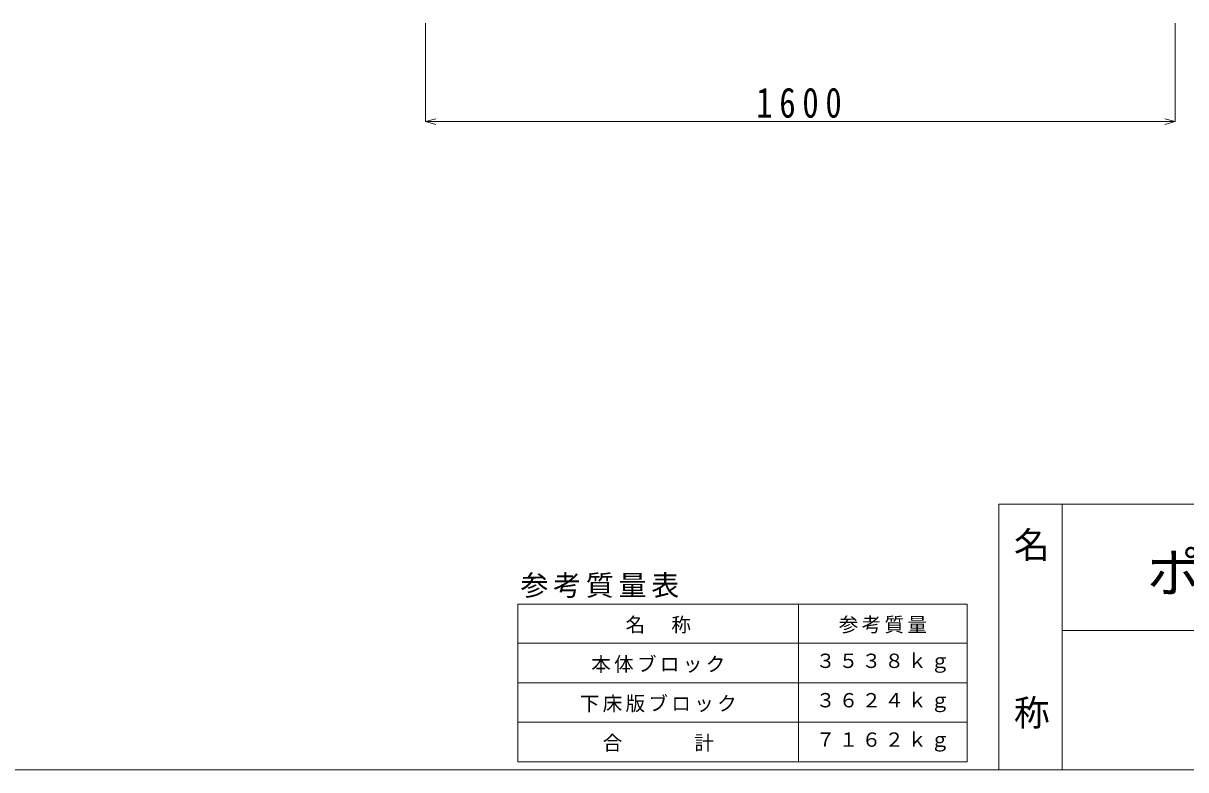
# Model space of a CAD drawing. Units: millimetres at full size, sheet at 1:30; details may follow other scales. Extents: x -5968 to 5968, y -4228 to 4228.
# Drawn here: x -1530 to 952, y -4228 to -2635 of the extents above; entities that cross this region are included whole.
import ezdxf

# ---------------------------------------------------------------- set-up
doc = ezdxf.new("R2010")
doc.units = ezdxf.units.MM
doc.header["$LTSCALE"] = 30
for name, color, linetype, lineweight in [('0-6_寸法', 4, 'Continuous', 9), ('0-D', 7, 'Continuous', 9), ('1-0', 7, 'Continuous', 9)]:
    doc.layers.add(name, color=color, linetype=linetype, lineweight=lineweight)
doc.styles.add('@ＭＳ ゴシック', font='')
doc.styles.add('ＭＳ ゴシック', font='')
doc.styles.get('@ＭＳ ゴシック').set_extended_font_data('@MS Gothic')
doc.styles.get('ＭＳ ゴシック').set_extended_font_data('MS Gothic')

msp = doc.modelspace()

# ---------------------------------------------------------------- linework, layer by layer
at = {"layer": '0-6_寸法'}
for p, q in [((-671.07, -2844.77), (-671.07, -2634.77)), ((928.93, -2844.77), (928.93, -2634.77)), ((-671.07, -2844.77), (-649.34, -2838.95)), ((-671.07, -2844.77), (-649.34, -2850.59)), ((-671.07, -2844.77), (928.93, -2844.77)), ((928.93, -2844.77), (907.19, -2838.95)), ((928.93, -2844.77), (907.19, -2850.59))]:
    msp.add_line(p, q, dxfattribs=at)
at = {"layer": '0-D'}
for p, q in [((-474.05, -3874.54), (484.96, -3874.54)), ((-474.05, -3874.54), (-474.05, -4210.79)), ((125.08, -3874.54), (125.08, -4210.79)), ((484.96, -3874.54), (484.96, -4210.79)), ((-474.05, -3958.11), (484.96, -3958.11)), ((-474.05, -4042.67), (484.96, -4042.67)), ((-474.05, -4126.23), (484.96, -4126.23)), ((-474.05, -4210.79), (484.96, -4210.79))]:
    msp.add_line(p, q, dxfattribs=at)
at = {"layer": '1-0', "color": 2}
for p, q in [((552.67, -3660.98), (552.67, -4227.98)), ((552.67, -3660.98), (5967.67, -3660.98)), ((687.67, -3660.98), (687.67, -4227.98)), ((687.67, -3930.98), (2322.67, -3930.98)), ((702.67, -4227.98), (5967.67, -4227.98))]:
    msp.add_line(p, q, dxfattribs=at)
at = {"layer": '1-0', "color": 5}
msp.add_line((-5967.67, -4227.98), (5967.67, -4227.98), dxfattribs=at)

# ---------------------------------------------------------------- texts
at = {"layer": '0-6_寸法', "color": 7, "insert": (34.77, -2837.27), "char_height": 64.15, "attachment_point": 7, "style": 'ＭＳ ゴシック'}
msp.add_mtext('\\T1.41;\\W0.8;1600', dxfattribs=at)
at = {"layer": '0-D', "attachment_point": 7, "style": 'ＭＳ ゴシック'}
for s, insert, char_height in [('\\T1.17;参考質量表', (-468.78, -3861.41), 43.76), ('\\T1.17;名\u3000称', (-244.26, -3937.22), 30.63), ('\\T1.17;参考質量', (210.93, -3937.22), 30.63), ('\\T1.17;本体ブロック', (-317.59, -4021.28), 30.63), ('\\T1.17;３５３８ｋｇ', (161.92, -4021.28), 30.63), ('\\T1.17;下床版ブロック', (-342.03, -4105.34), 30.63), ('\\T1.17;３６２４ｋｇ', (161.92, -4105.34), 30.63), ('\\T1.17;合\u3000\u3000\u3000計', (-293.14, -4189.4), 30.63), ('\\T1.17;７１６２ｋｇ', (161.92, -4189.4), 30.63)]:
    msp.add_mtext(s, dxfattribs=dict(at, insert=insert, char_height=char_height))
at = {"layer": '1-0', "insert": (587.09, -3708.98), "char_height": 56.09, "attachment_point": 7, "rotation": 270, "style": '@ＭＳ ゴシック'}
msp.add_mtext('\\T1.17;名\u3000\u3000\u3000称', dxfattribs=at)
at = {"layer": '1-0', "insert": (869.55, -3857.89), "char_height": 83.63, "attachment_point": 7, "style": 'ＭＳ ゴシック'}
msp.add_mtext('\\T1.17;ポンプピット\u3000開放型', dxfattribs=at)

doc.saveas('drawing.dxf')
